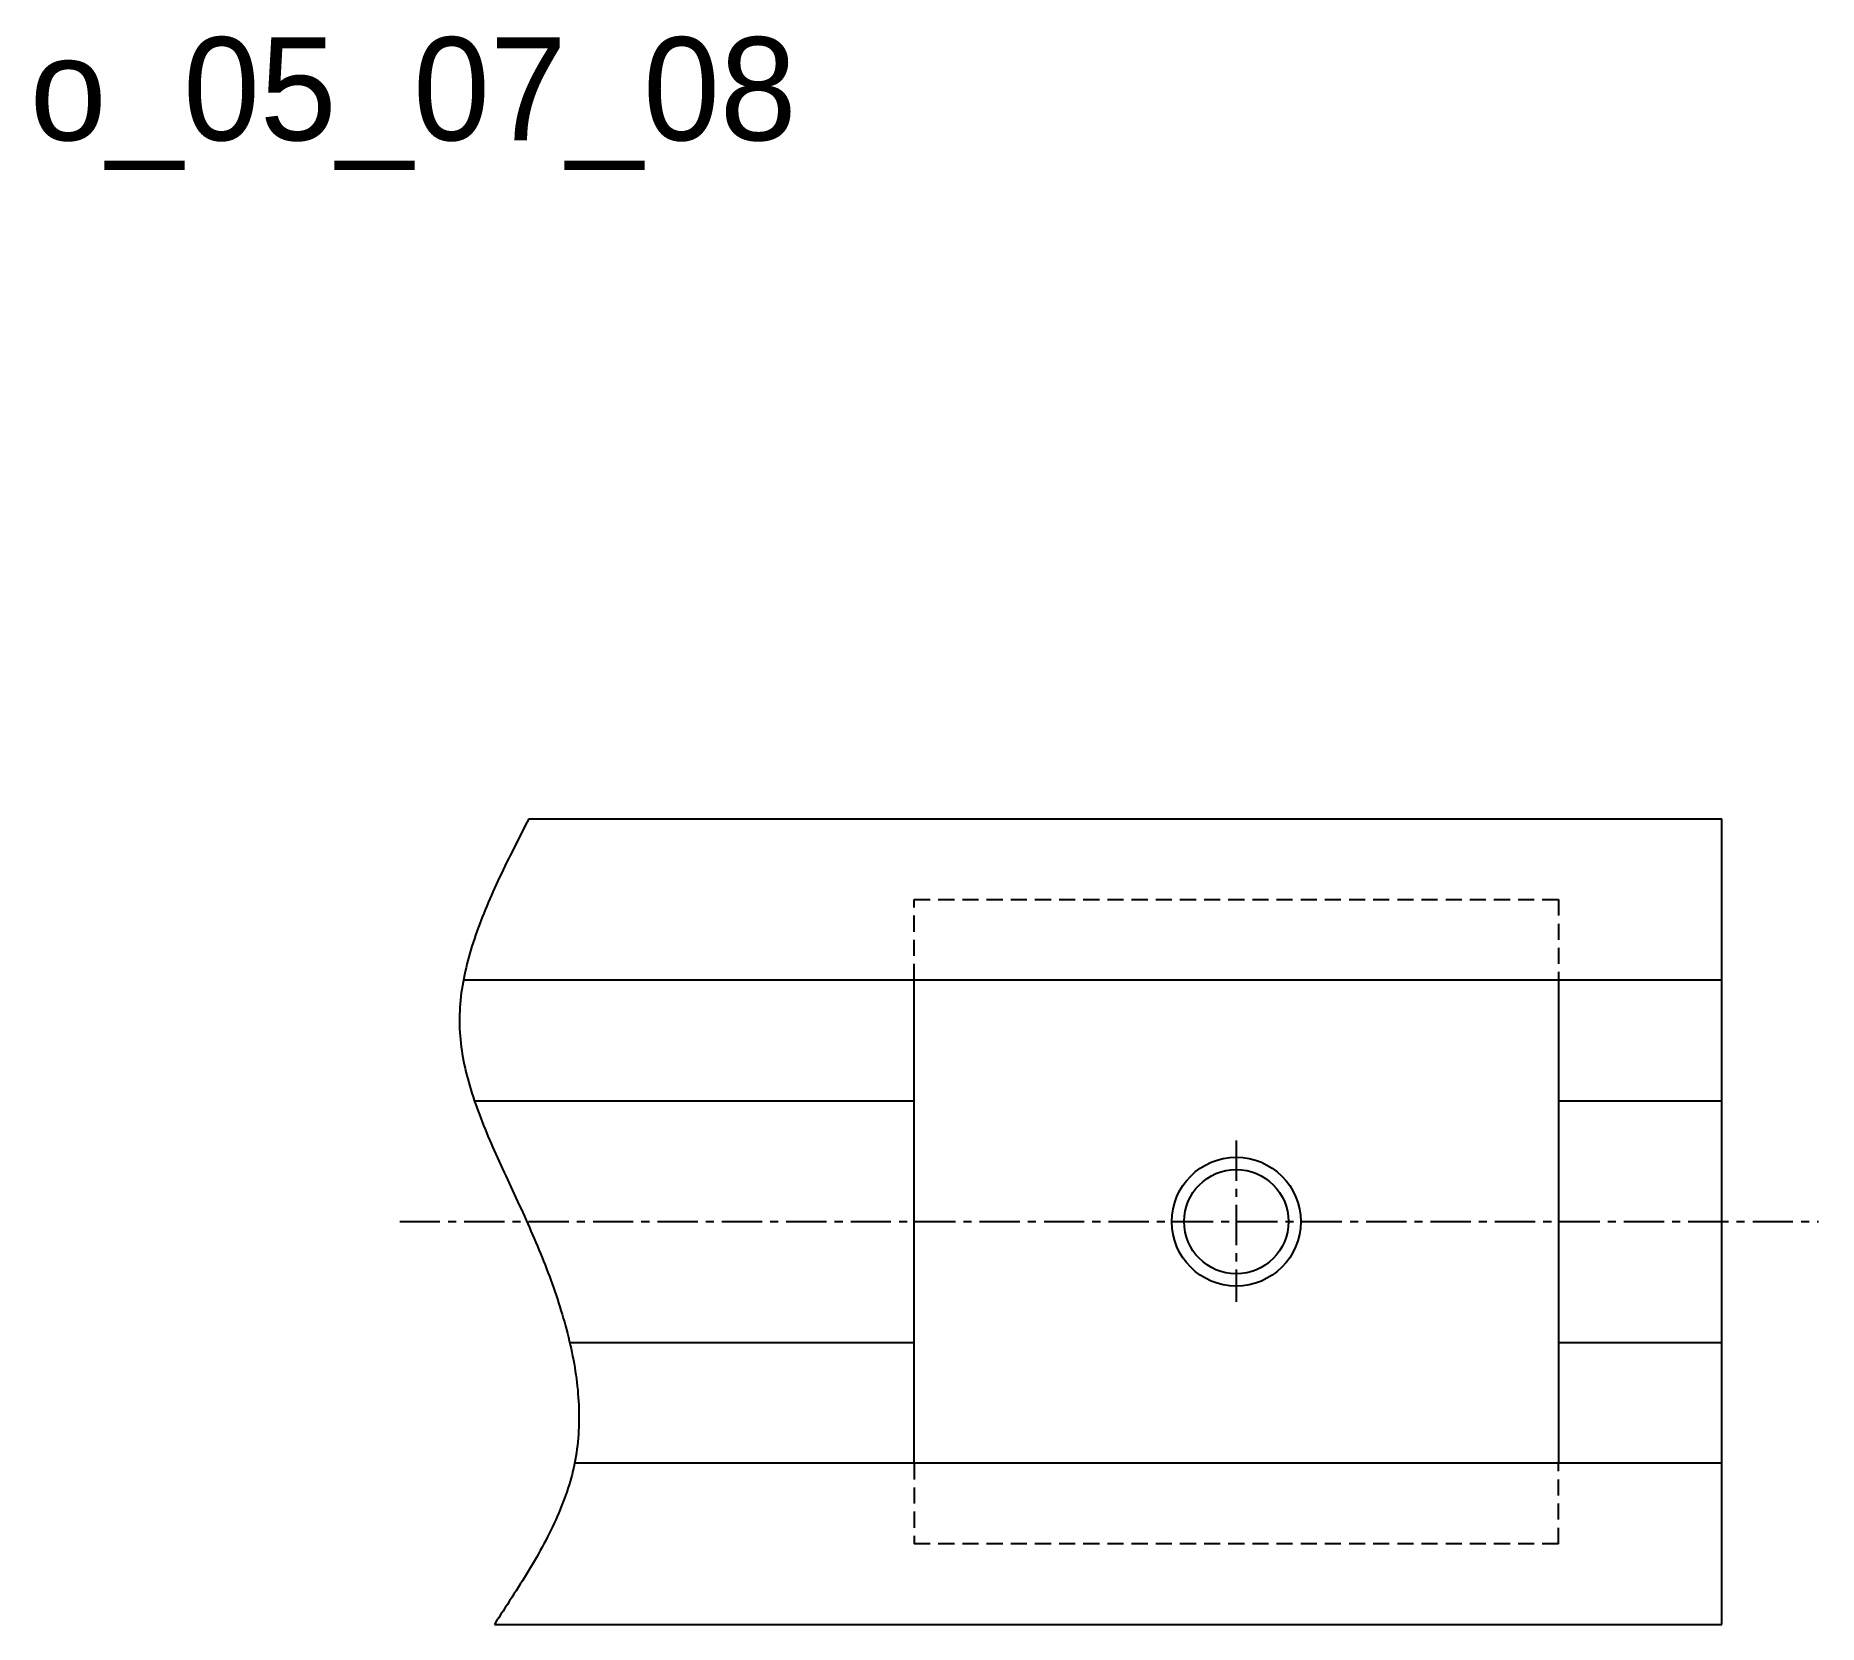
# Model space of a CAD drawing. Extents: x 546.5 to 601.8, y 106.3 to 155.6.
import ezdxf

# ---------------------------------------------------------------- set-up
doc = ezdxf.new("R2010")
doc.units = 0
doc.linetypes.add('CENTER', pattern=[2, 1.25, -0.25, 0.25, -0.25])
doc.linetypes.add('DASHED', pattern=[0.75, 0.5, -0.25])
doc.layers.get('0').update_dxf_attribs({"linetype": 'CONTINUOUS'})
doc.layers.add('CENTER', color=1, linetype='CENTER')
doc.styles.add('MSゴシック', font='txt')

# ---------------------------------------------------------------- blocks, each defined once
blk = doc.blocks.new('*U108')
at = {"color": 7, "linetype": 'CONTINUOUS', "style": 'MSゴシック'}
blk.add_text('o_05_07_08', height=3.2, dxfattribs=at).set_placement((546.305, 152.39))

msp = doc.modelspace()

# ---------------------------------------------------------------- linework, layer by layer
at = {"color": 7, "linetype": 'CONTINUOUS'}
for p, q in [((561.789, 131.323), (598.824, 131.323)), ((598.824, 106.323), (598.824, 131.323)), ((598.824, 126.323), (559.763, 126.323)), ((573.755, 111.323), (573.755, 126.323)), ((593.755, 126.323), (593.755, 111.323)), ((560.105, 122.573), (573.755, 122.573)), ((593.755, 122.573), (598.824, 122.573)), ((563.062, 115.073), (573.755, 115.073)), ((593.755, 115.073), (598.824, 115.073)), ((598.824, 111.323), (563.213, 111.323)), ((560.725, 106.323), (598.824, 106.323))]:
    msp.add_line(p, q, dxfattribs=at)
at = {"color": 3, "linetype": 'DASHED'}
for p, q in [((573.755, 128.823), (593.755, 128.823)), ((573.755, 126.323), (573.755, 128.823)), ((593.755, 128.823), (593.755, 126.323)), ((573.755, 111.323), (573.755, 108.823)), ((593.755, 108.823), (593.755, 111.323)), ((593.755, 108.823), (573.755, 108.823))]:
    msp.add_line(p, q, dxfattribs=at)
at = {"color": 7}
msp.add_polyline3d([(561.789, 131.323, 0), (561.731, 131.21, 0), (561.673, 131.097, 0), (561.615, 130.984, 0), (561.558, 130.871, 0), (561.5, 130.758, 0), (561.443, 130.646, 0), (561.386, 130.533, 0), (561.329, 130.42, 0), (561.272, 130.307, 0), (561.216, 130.194, 0), (561.16, 130.081, 0), (561.105, 129.968, 0), (561.05, 129.855, 0), (560.995, 129.742, 0), (560.941, 129.63, 0), (560.888, 129.517, 0), (560.835, 129.404, 0), (560.783, 129.291, 0), (560.731, 129.178, 0), (560.681, 129.066, 0), (560.63, 128.953, 0), (560.581, 128.84, 0), (560.533, 128.728, 0), (560.485, 128.615, 0), (560.438, 128.502, 0), (560.393, 128.39, 0), (560.348, 128.277, 0), (560.304, 128.165, 0), (560.261, 128.052, 0), (560.22, 127.94, 0), (560.179, 127.827, 0), (560.14, 127.715, 0), (560.102, 127.602, 0), (560.065, 127.49, 0), (560.029, 127.378, 0), (559.995, 127.265, 0), (559.962, 127.153, 0), (559.93, 127.041, 0), (559.9, 126.929, 0), (559.871, 126.817, 0), (559.844, 126.705, 0), (559.818, 126.593, 0), (559.794, 126.481, 0), (559.772, 126.369, 0), (559.751, 126.257, 0), (559.731, 126.145, 0), (559.714, 126.033, 0), (559.698, 125.921, 0), (559.684, 125.81, 0), (559.672, 125.698, 0), (559.662, 125.587, 0), (559.654, 125.475, 0), (559.647, 125.364, 0), (559.643, 125.252, 0), (559.64, 125.141, 0), (559.64, 125.03, 0), (559.642, 124.918, 0), (559.646, 124.807, 0), (559.652, 124.696, 0), (559.66, 124.585, 0), (559.67, 124.474, 0), (559.682, 124.363, 0), (559.695, 124.252, 0), (559.711, 124.141, 0), (559.729, 124.03, 0), (559.748, 123.919, 0), (559.769, 123.809, 0), (559.791, 123.698, 0), (559.816, 123.587, 0), (559.842, 123.476, 0), (559.869, 123.365, 0), (559.898, 123.254, 0), (559.928, 123.144, 0), (559.96, 123.033, 0), (559.993, 122.922, 0), (560.027, 122.811, 0), (560.063, 122.7, 0), (560.1, 122.589, 0), (560.138, 122.478, 0), (560.177, 122.367, 0), (560.217, 122.256, 0), (560.259, 122.145, 0), (560.301, 122.033, 0), (560.344, 121.922, 0), (560.389, 121.811, 0), (560.434, 121.699, 0), (560.479, 121.588, 0), (560.526, 121.476, 0), (560.573, 121.364, 0), (560.621, 121.253, 0), (560.67, 121.141, 0), (560.719, 121.029, 0), (560.769, 120.916, 0), (560.819, 120.804, 0), (560.87, 120.692, 0), (560.921, 120.579, 0), (560.973, 120.467, 0), (561.025, 120.354, 0), (561.077, 120.241, 0), (561.129, 120.128, 0), (561.182, 120.015, 0), (561.234, 119.902, 0), (561.287, 119.788, 0), (561.34, 119.674, 0), (561.393, 119.561, 0), (561.446, 119.447, 0), (561.498, 119.332, 0), (561.551, 119.218, 0), (561.603, 119.103, 0), (561.655, 118.989, 0), (561.707, 118.874, 0), (561.759, 118.758, 0), (561.81, 118.643, 0), (561.861, 118.528, 0), (561.911, 118.412, 0), (561.961, 118.296, 0), (562.011, 118.18, 0), (562.06, 118.063, 0), (562.108, 117.947, 0), (562.156, 117.83, 0), (562.203, 117.713, 0), (562.25, 117.596, 0), (562.296, 117.479, 0), (562.342, 117.362, 0), (562.387, 117.244, 0), (562.431, 117.127, 0), (562.474, 117.009, 0), (562.517, 116.892, 0), (562.559, 116.774, 0), (562.6, 116.656, 0), (562.64, 116.538, 0), (562.679, 116.42, 0), (562.718, 116.302, 0), (562.756, 116.184, 0), (562.792, 116.066, 0), (562.828, 115.948, 0), (562.863, 115.83, 0), (562.897, 115.712, 0), (562.93, 115.594, 0), (562.962, 115.476, 0), (562.992, 115.358, 0), (563.022, 115.24, 0), (563.05, 115.122, 0), (563.078, 115.004, 0), (563.104, 114.887, 0), (563.129, 114.769, 0), (563.153, 114.651, 0), (563.176, 114.533, 0), (563.197, 114.416, 0), (563.217, 114.299, 0), (563.236, 114.181, 0), (563.254, 114.064, 0), (563.27, 113.947, 0), (563.284, 113.83, 0), (563.298, 113.713, 0), (563.31, 113.597, 0), (563.32, 113.48, 0), (563.329, 113.364, 0), (563.337, 113.248, 0), (563.342, 113.132, 0), (563.347, 113.017, 0), (563.35, 112.901, 0), (563.351, 112.786, 0), (563.351, 112.671, 0), (563.348, 112.556, 0), (563.345, 112.442, 0), (563.339, 112.327, 0), (563.332, 112.213, 0), (563.323, 112.099, 0), (563.313, 111.986, 0), (563.3, 111.873, 0), (563.286, 111.76, 0), (563.27, 111.647, 0), (563.252, 111.535, 0), (563.232, 111.423, 0), (563.21, 111.312, 0), (563.187, 111.2, 0), (563.161, 111.089, 0), (563.134, 110.979, 0), (563.104, 110.868, 0), (563.073, 110.758, 0), (563.041, 110.649, 0), (563.006, 110.539, 0), (562.97, 110.43, 0), (562.933, 110.321, 0), (562.894, 110.213, 0), (562.853, 110.105, 0), (562.811, 109.997, 0), (562.767, 109.889, 0), (562.722, 109.781, 0), (562.676, 109.674, 0), (562.628, 109.567, 0), (562.579, 109.46, 0), (562.529, 109.354, 0), (562.478, 109.247, 0), (562.425, 109.141, 0), (562.372, 109.035, 0), (562.317, 108.929, 0), (562.261, 108.823, 0), (562.205, 108.718, 0), (562.147, 108.613, 0), (562.089, 108.508, 0), (562.029, 108.403, 0), (561.969, 108.298, 0), (561.908, 108.193, 0), (561.847, 108.088, 0), (561.784, 107.984, 0), (561.721, 107.88, 0), (561.657, 107.775, 0), (561.593, 107.671, 0), (561.528, 107.567, 0), (561.463, 107.463, 0), (561.398, 107.359, 0), (561.331, 107.255, 0), (561.265, 107.152, 0), (561.198, 107.048, 0), (561.131, 106.944, 0), (561.064, 106.841, 0), (560.996, 106.737, 0), (560.928, 106.634, 0), (560.861, 106.53, 0), (560.793, 106.427, 0), (560.725, 106.323, 0)], dxfattribs=at)
at = {"color": 3, "linetype": 'CONTINUOUS'}
msp.add_circle((583.755, 118.823), 2, dxfattribs=at)
at = {"color": 7, "linetype": 'CONTINUOUS'}
msp.add_circle((583.755, 118.823), 1.621, dxfattribs=at)
at = {"layer": 'CENTER', "color": 1, "linetype": 'CENTER'}
for p, q in [((583.755, 121.341), (583.755, 116.335)), ((557.786, 118.823), (601.824, 118.823))]:
    msp.add_line(p, q, dxfattribs=at)

# ---------------------------------------------------------------- block references
at = {"color": 7, "linetype": 'CONTINUOUS'}
msp.add_blockref('*U108', (0, 0), dxfattribs=at)

doc.saveas('drawing.dxf')
